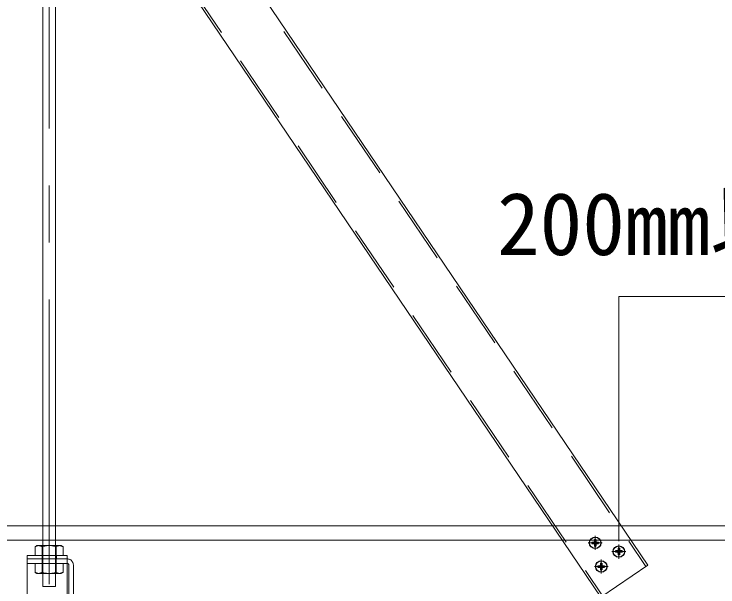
# Model space of a CAD drawing. Units: millimetres on the paper, enlarged 60 times, with parts at other scales. Extents: x -11700 to 11700, y -8403 to 7628.
# Drawn here: x -9156 to -8414, y -5740 to -5137 of the extents above; entities that cross this region are included whole.
import ezdxf
from ezdxf.enums import TextEntityAlignment as Align

# ---------------------------------------------------------------- set-up
doc = ezdxf.new("R2010")
doc.units = ezdxf.units.MM
doc.header["$LTSCALE"] = 60
doc.linetypes.add('CHAIN1', pattern=[8, 5, -1, 1, -1])
doc.linetypes.add('DASHED1', pattern=[1.8, 1.2, -0.6])
for name, color, linetype, lineweight in [('2-0_中心線', 4, 'CHAIN1', 9), ('2-1_吊り材', 7, 'DASHED1', 18), ('2-2_野縁受け', 3, 'Continuous', 18), ('2-4_ブレース・補強材', 4, 'DASHED1', 9), ('2-5_寸法', 3, 'Continuous', 18), ('2-9_躯体他', 4, 'DASHED1', 9), ('2-B_補強金具・金具・その他', 3, 'Continuous', 18), ('2-C_ビス・アンカーボルト・強調図形', 2, 'Continuous', 25)]:
    doc.layers.add(name, color=color, linetype=linetype, lineweight=lineweight)
doc.styles.add('ＭＳ ゴシック', font='')
doc.styles.get('ＭＳ ゴシック').set_extended_font_data('MS Gothic')

msp = doc.modelspace()

# ---------------------------------------------------------------- linework, layer by layer
at = {"layer": '2-0_中心線'}
msp.add_line((-9118.58, -5737.51), (-9118.58, -2849.68), dxfattribs=at)
at = {"layer": '2-1_吊り材', "linetype": 'Continuous'}
for p, q in [((-9125.33, -5675.99), (-9125.33, -2849.68)), ((-9111.83, -5675.99), (-9111.83, -2849.68))]:
    msp.add_line(p, q, dxfattribs=at)
at = {"layer": '2-1_吊り材'}
for p, q in [((-9125.33, -5675.99), (-9125.33, -5739.8)), ((-9111.83, -5675.99), (-9111.83, -5739.8)), ((-9133.36, -5699.08), (-9133.36, -5697.91)), ((-9133.36, -5707.28), (-9133.36, -5699.08)), ((-9126.01, -5699.4), (-9126.01, -5697.91)), ((-9126.01, -5707.28), (-9126.01, -5699.4)), ((-9111.31, -5700.03), (-9111.31, -5697.91)), ((-9111.31, -5707.28), (-9111.31, -5700.03)), ((-9105.93, -5696.78), (-9103.96, -5697.91)), ((-9103.96, -5700.35), (-9103.96, -5697.91)), ((-9103.96, -5707.28), (-9103.96, -5700.35)), ((-9099.38, -5710.79), (-9141.83, -5710.79)), ((-9133.36, -5715.59), (-9133.36, -5724.95)), ((-9126.08, -5710.79), (-9126.08, -5715.59)), ((-9126.01, -5715.59), (-9126.01, -5724.95)), ((-9118.58, -5710.79), (-9118.58, -5715.59)), ((-9111.31, -5715.59), (-9111.31, -5724.95)), ((-9111.08, -5710.79), (-9111.08, -5715.59)), ((-9103.96, -5715.59), (-9103.96, -5724.95)), ((-9097.88, -5765.99), (-9097.88, -5717.09)), ((-9093.08, -5765.99), (-9093.08, -5717.09)), ((-9131.39, -5726.09), (-9133.36, -5724.95)), ((-9131.39, -5726.09), (-9105.93, -5726.09)), ((-9105.93, -5726.09), (-9103.96, -5724.95)), ((-9125.28, -5739.8), (-9111.83, -5739.8))]:
    msp.add_line(p, q, dxfattribs=at)
for points in [[(-9105.93, -5696.78), (-9131.39, -5696.78), (-9133.36, -5697.91)], [(-9099.38, -5715.59), (-9141.83, -5715.59), (-9141.83, -5710.79)]]:
    msp.add_lwpolyline(points, dxfattribs=at)
for centre, radius, start, end in [((-9128.56, -5706.93), 10.22, 96.34293, 118.04131), ((-9129.94, -5704.09), 7.32, 57.57117, 88.04457), ((-9118.66, -5721.1), 24.32, 72.41203, 107.58795), ((-9107.39, -5704.09), 7.32, 91.95541, 122.42882), ((-9108.77, -5706.93), 10.22, 61.95868, 83.65706), ((-9099.38, -5717.09), 6.3, 0, 90), ((-9099.38, -5717.09), 1.5, 0, 90), ((-9128.56, -5715.93), 10.22, 241.95868, 263.65706), ((-9129.94, -5718.77), 7.32, 271.95541, 302.42882), ((-9118.66, -5701.76), 24.32, 252.41203, 287.58795), ((-9107.39, -5718.77), 7.32, 237.57117, 268.04457), ((-9108.77, -5715.93), 10.22, 276.34293, 298.04131)]:
    msp.add_arc(centre, radius, start, end, dxfattribs=at)
at = {"layer": '2-2_野縁受け'}
for p, q in [((-7618.58, -5675.99), (-10618.58, -5675.99)), ((-7618.58, -5690.99), (-10618.58, -5690.99))]:
    msp.add_line(p, q, dxfattribs=at)
at = {"layer": '2-4_ブレース・補強材', "color": 3, "lineweight": 18}
for p, q in [((-10385, -2919.65), (-8489.9, -5718.7)), ((-10430.71, -2950.59), (-8535.61, -5749.65))]:
    msp.add_line(p, q, dxfattribs=at)
at = {"layer": '2-4_ブレース・補強材', "color": 3, "linetype": 'Continuous', "lineweight": 18}
msp.add_line((-10383.01, -2918.3), (-8487.91, -5717.36), dxfattribs=at)
msp.add_lwpolyline([(-10432.7, -2951.94), (-8537.6, -5750.99), (-8487.91, -5717.36)], dxfattribs=at)
at = {"layer": '2-5_寸法', "color": 4, "lineweight": 9}
for p, q in [((-8518.46, -5692.05), (-8518.46, -5434.63)), ((-8518.46, -5434.63), (-8365.89, -5434.63))]:
    msp.add_line(p, q, dxfattribs=at)
at = {"layer": '2-9_躯体他', "linetype": 'CHAIN1'}
for p, q in [((-8543.36, -5701.39), (-8543.36, -5686.39)), ((-8550.63, -5693.94), (-8536.09, -5693.94)), ((-8518.46, -5710.54), (-8518.46, -5695.54)), ((-8511.19, -5703.09), (-8525.73, -5703.09)), ((-8537, -5726.27), (-8537, -5711.27)), ((-8544.28, -5718.82), (-8529.73, -5718.82))]:
    msp.add_line(p, q, dxfattribs=at)
at = {"layer": '2-B_補強金具・金具・その他', "linetype": 'DASHED1'}
for p, q in [((-9099.53, -5707.34), (-9141.83, -5707.34)), ((-9141.83, -5707.34), (-9141.83, -5765.99)), ((-9125.93, -5710.79), (-9125.93, -5707.34)), ((-9110.93, -5710.79), (-9110.93, -5707.34)), ((-9099.53, -5707.34), (-9099.53, -5765.99)), ((-9099.53, -5710.79), (-9141.83, -5710.79))]:
    msp.add_line(p, q, dxfattribs=at)
at = {"layer": '2-C_ビス・アンカーボルト・強調図形'}
for p, q in [((-8546.81, -5693.19), (-8544.86, -5693.19)), ((-8546.81, -5693.19), (-8546.81, -5694.69)), ((-8544.11, -5690.49), (-8542.61, -5690.49)), ((-8544.11, -5690.49), (-8544.11, -5692.44)), ((-8542.61, -5690.49), (-8542.61, -5692.44)), ((-8541.86, -5693.19), (-8539.91, -5693.19)), ((-8539.91, -5693.19), (-8539.91, -5694.69)), ((-8546.81, -5694.69), (-8544.86, -5694.69)), ((-8544.11, -5695.44), (-8544.11, -5697.39)), ((-8544.11, -5697.39), (-8542.61, -5697.39)), ((-8542.61, -5695.44), (-8542.61, -5697.39)), ((-8541.86, -5694.69), (-8539.91, -5694.69)), ((-8517.71, -5699.64), (-8519.21, -5699.64)), ((-8519.21, -5699.64), (-8519.21, -5701.59)), ((-8517.71, -5699.64), (-8517.71, -5701.59)), ((-8519.96, -5702.34), (-8521.91, -5702.34)), ((-8521.91, -5702.34), (-8521.91, -5703.84)), ((-8519.96, -5703.84), (-8521.91, -5703.84)), ((-8519.21, -5704.59), (-8519.21, -5706.54)), ((-8517.71, -5706.54), (-8519.21, -5706.54)), ((-8517.71, -5704.59), (-8517.71, -5706.54)), ((-8515.01, -5702.34), (-8516.96, -5702.34)), ((-8515.01, -5703.84), (-8516.96, -5703.84)), ((-8515.01, -5702.34), (-8515.01, -5703.84)), ((-8537.75, -5715.37), (-8536.25, -5715.37)), ((-8537.75, -5715.37), (-8537.75, -5717.32)), ((-8536.25, -5715.37), (-8536.25, -5717.32)), ((-8540.45, -5718.07), (-8538.5, -5718.07)), ((-8540.45, -5718.07), (-8540.45, -5719.57)), ((-8540.45, -5719.57), (-8538.5, -5719.57)), ((-8537.75, -5720.32), (-8537.75, -5722.27)), ((-8537.75, -5722.27), (-8536.25, -5722.27)), ((-8536.25, -5720.32), (-8536.25, -5722.27)), ((-8535.5, -5718.07), (-8533.55, -5718.07)), ((-8535.5, -5719.57), (-8533.55, -5719.57)), ((-8533.55, -5718.07), (-8533.55, -5719.57))]:
    msp.add_line(p, q, dxfattribs=at)
for centre in [(-8543.36, -5693.94), (-8518.46, -5703.09), (-8537, -5718.82)]:
    msp.add_circle(centre, 6, dxfattribs=at)
for centre, start, end in [((-8544.86, -5692.44), 270, 0), ((-8541.86, -5692.44), 180, 270), ((-8544.86, -5695.44), 0, 90), ((-8541.86, -5695.44), 90, 180), ((-8519.96, -5701.59), 270, 0), ((-8519.96, -5704.59), 0, 90), ((-8516.96, -5701.59), 180, 270), ((-8516.96, -5704.59), 90, 180), ((-8538.5, -5717.32), 270, 0), ((-8538.5, -5720.32), 0, 90), ((-8535.5, -5717.32), 180, 270), ((-8535.5, -5720.32), 90, 180)]:
    msp.add_arc(centre, 0.75, start, end, dxfattribs=at)

# ---------------------------------------------------------------- texts
at = {"layer": '2-5_寸法', "color": 7, "style": 'ＭＳ ゴシック'}
msp.add_text('200mm以内', height=65.98, dxfattribs=at).set_placement((-8646.79, -5410.7), align=Align.BOTTOM_LEFT)

doc.saveas('drawing.dxf')
